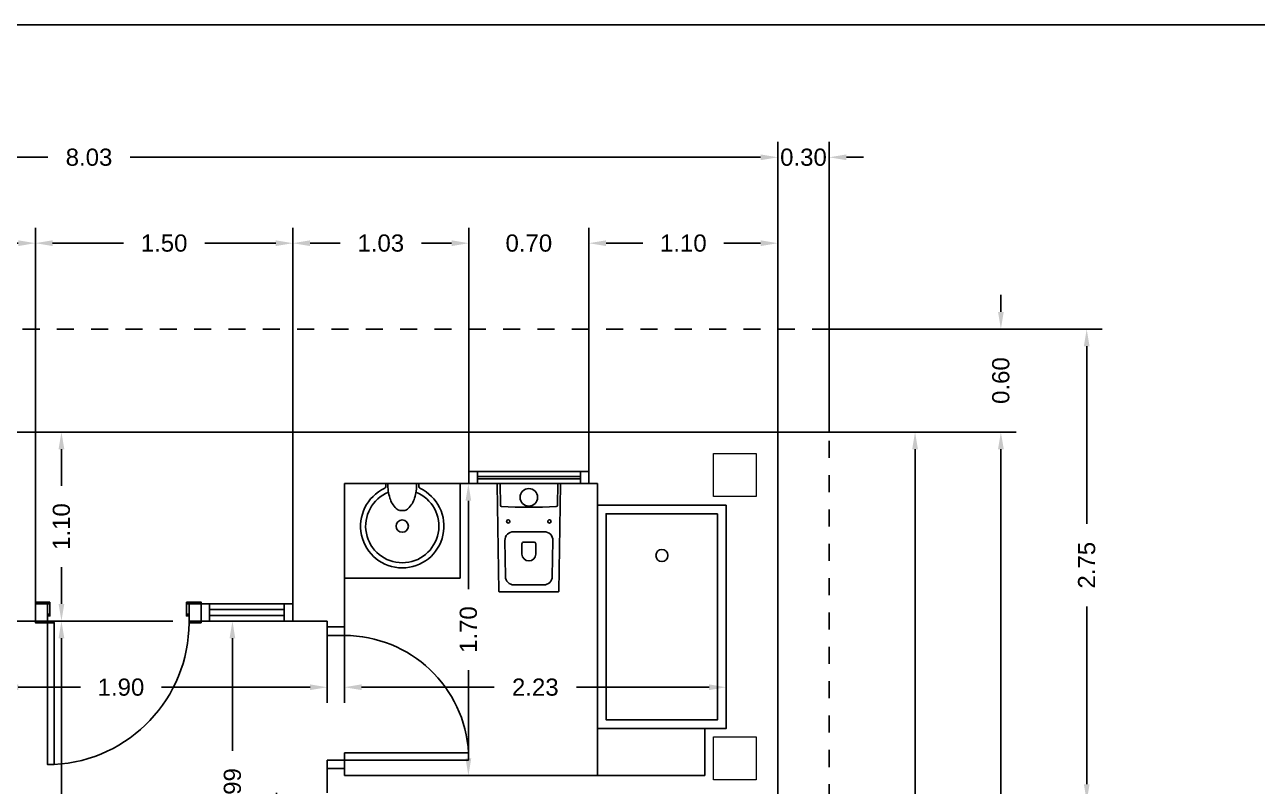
# Model space of a CAD drawing. Header units: millimetres. Extents: x 441156 to 441653, y 4514887 to 4515266.
# Drawn here: x 441302.41 to 441309.59, y 4515063.29 to 4515067.72 of the extents above; entities that cross this region are included whole.
import ezdxf

# ---------------------------------------------------------------- set-up
doc = ezdxf.new("R2010")
doc.units = ezdxf.units.MM
doc.linetypes.add('CONTINUA', pattern=[0])
doc.linetypes.add('RAYITAS', pattern=[0.375, 0.25, -0.125])
doc.layers.add('01_cartela', color=6, linetype='Continuous', plot=False)
for name, color, linetype in [('01_cotas', 254, 'Continuous'), ('01_muros', 1, 'Continuous'), ('01_proyección', 4, 'RAYITAS'), ('01_puertas', 2, 'Continuous'), ('01_sanitarios', 250, 'Continuous'), ('01_tabiques', 3, 'Continuous'), ('01_ventanas', 2, 'Continuous')]:
    doc.layers.add(name, color=color, linetype=linetype)
doc.layers.add('01_pilares baja', color=5, linetype='Continuous', lineweight=20)
doc.styles.add('Estilo1', font='swissel.ttf')
doc.styles.add('ROMANS', font='romans')
doc.dimstyles.new('DECIMAL-50', dxfattribs={"dimtxt": 0.08, "dimasz": 0.15, "dimexe": 0.09, "dimexo": 0, "dimgap": 0.09, "dimtad": 0, "dimzin": 0, "dimdsep": 46, "dimtxsty": 'ROMANS', "dimcen": 0.09, "dimclrt": 6, "dimadec": 0, "dimazin": 0, "dimtfac": 1.38, "dimtix": 1, "dimtofl": 0, "dimtmove": 2, "dimatfit": 3, "dimldrblk": 'OBLIQUE', "dimfxl": 1, "dimtolj": 1, "dimtzin": 0, "dimarcsym": 0})

# ---------------------------------------------------------------- blocks, each defined once
blk = doc.blocks.new('*D320')
at = {"layer": '01_cotas', "color": 0, "linetype": 'CONTINUA', "lineweight": -2, "transparency": 16777216}
for p, q in [((441301.3709, 4515065.3476), (441301.3709, 4515066.5376)), ((441302.4709, 4515065.3476), (441302.4709, 4515066.5376))]:
    blk.add_line(p, q, dxfattribs=at)
at = {"layer": '01_cotas', "color": 0, "lineweight": -2, "transparency": 16777216}
for p, q in [((441301.4709, 4515066.4476), (441301.6845, 4515066.4476)), ((441302.3709, 4515066.4476), (441302.1573, 4515066.4476))]:
    blk.add_line(p, q, dxfattribs=at)
at = {"layer": '01_cotas', "color": 0, "transparency": 16777216}
for points in [[(441301.4709, 4515066.4643), (441301.4709, 4515066.4309), (441301.3709, 4515066.4476)], [(441302.3709, 4515066.4643), (441302.3709, 4515066.4309), (441302.4709, 4515066.4476)]]:
    blk.add_solid(points, dxfattribs=at)
at = {"layer": '01_cotas', "color": 7, "transparency": 16777216, "insert": (441301.9209, 4515066.4476), "char_height": 0.1, "attachment_point": 5, "style": 'Estilo1'}
blk.add_mtext('\\A1;1.10', dxfattribs=at)
blk = doc.blocks.new('*D321')
at = {"layer": '01_cotas', "color": 0, "linetype": 'CONTINUA', "lineweight": -2, "transparency": 16777216}
for p, q in [((441302.4709, 4515065.3476), (441302.4709, 4515066.5376)), ((441303.9709, 4515065.3476), (441303.9709, 4515066.5376))]:
    blk.add_line(p, q, dxfattribs=at)
at = {"layer": '01_cotas', "color": 0, "lineweight": -2, "transparency": 16777216}
for p, q in [((441302.5709, 4515066.4476), (441302.9845, 4515066.4476)), ((441303.8709, 4515066.4476), (441303.4573, 4515066.4476))]:
    blk.add_line(p, q, dxfattribs=at)
at = {"layer": '01_cotas', "color": 0, "transparency": 16777216}
for points in [[(441302.5709, 4515066.4643), (441302.5709, 4515066.4309), (441302.4709, 4515066.4476)], [(441303.8709, 4515066.4643), (441303.8709, 4515066.4309), (441303.9709, 4515066.4476)]]:
    blk.add_solid(points, dxfattribs=at)
at = {"layer": '01_cotas', "color": 7, "transparency": 16777216, "insert": (441303.2209, 4515066.4476), "char_height": 0.1, "attachment_point": 5, "style": 'Estilo1'}
blk.add_mtext('\\A1;1.50', dxfattribs=at)
blk = doc.blocks.new('*D322')
at = {"layer": '01_cotas', "color": 0, "linetype": 'CONTINUA', "lineweight": -2, "transparency": 16777216}
for p, q in [((441303.9709, 4515065.3476), (441303.9709, 4515066.5376)), ((441304.9959, 4515065.3476), (441304.9959, 4515066.5376))]:
    blk.add_line(p, q, dxfattribs=at)
at = {"layer": '01_cotas', "color": 0, "lineweight": -2, "transparency": 16777216}
for p, q in [((441304.0709, 4515066.4476), (441304.2471, 4515066.4476)), ((441304.8959, 4515066.4476), (441304.7197, 4515066.4476))]:
    blk.add_line(p, q, dxfattribs=at)
at = {"layer": '01_cotas', "color": 0, "transparency": 16777216}
for points in [[(441304.0709, 4515066.4643), (441304.0709, 4515066.4309), (441303.9709, 4515066.4476)], [(441304.8959, 4515066.4643), (441304.8959, 4515066.4309), (441304.9959, 4515066.4476)]]:
    blk.add_solid(points, dxfattribs=at)
at = {"layer": '01_cotas', "color": 7, "transparency": 16777216, "insert": (441304.4834, 4515066.4476), "char_height": 0.1, "attachment_point": 5, "style": 'Estilo1'}
blk.add_mtext('\\A1;1.03', dxfattribs=at)
blk = doc.blocks.new('*D323')
at = {"layer": '01_cotas', "color": 0, "linetype": 'CONTINUA', "lineweight": -2, "transparency": 16777216}
for p, q in [((441304.9959, 4515065.3476), (441304.9959, 4515066.5376)), ((441305.6959, 4515065.3476), (441305.6959, 4515066.5376))]:
    blk.add_line(p, q, dxfattribs=at)
at = {"layer": '01_cotas', "color": 0, "lineweight": -2, "transparency": 16777216}
for p, q in [((441304.8959, 4515066.4476), (441304.7959, 4515066.4476)), ((441305.7959, 4515066.4476), (441305.8959, 4515066.4476))]:
    blk.add_line(p, q, dxfattribs=at)
at = {"layer": '01_cotas', "color": 0, "transparency": 16777216}
for points in [[(441304.8959, 4515066.4643), (441304.8959, 4515066.4309), (441304.9959, 4515066.4476)], [(441305.7959, 4515066.4643), (441305.7959, 4515066.4309), (441305.6959, 4515066.4476)]]:
    blk.add_solid(points, dxfattribs=at)
at = {"layer": '01_cotas', "color": 7, "transparency": 16777216, "insert": (441305.3459, 4515066.4476), "char_height": 0.1, "attachment_point": 5, "style": 'Estilo1'}
blk.add_mtext('\\A1;0.70', dxfattribs=at)
blk = doc.blocks.new('*D324')
at = {"layer": '01_cotas', "color": 0, "linetype": 'CONTINUA', "lineweight": -2, "transparency": 16777216}
for p, q in [((441305.6959, 4515065.3476), (441305.6959, 4515066.5376)), ((441306.7959, 4515065.3476), (441306.7959, 4515066.5376))]:
    blk.add_line(p, q, dxfattribs=at)
at = {"layer": '01_cotas', "color": 0, "lineweight": -2, "transparency": 16777216}
for p, q in [((441305.7959, 4515066.4476), (441306.0095, 4515066.4476)), ((441306.6959, 4515066.4476), (441306.4823, 4515066.4476))]:
    blk.add_line(p, q, dxfattribs=at)
at = {"layer": '01_cotas', "color": 0, "transparency": 16777216}
for points in [[(441305.7959, 4515066.4643), (441305.7959, 4515066.4309), (441305.6959, 4515066.4476)], [(441306.6959, 4515066.4643), (441306.6959, 4515066.4309), (441306.7959, 4515066.4476)]]:
    blk.add_solid(points, dxfattribs=at)
at = {"layer": '01_cotas', "color": 7, "transparency": 16777216, "insert": (441306.2459, 4515066.4476), "char_height": 0.1, "attachment_point": 5, "style": 'Estilo1'}
blk.add_mtext('\\A1;1.10', dxfattribs=at)
blk = doc.blocks.new('*D328')
at = {"layer": '01_cotas', "color": 0, "linetype": 'CONTINUA', "lineweight": -2, "transparency": 16777216}
for p, q in [((441306.7959, 4515065.3476), (441307.6859, 4515065.3476)), ((441306.7959, 4515060.6176), (441307.6859, 4515060.6176))]:
    blk.add_line(p, q, dxfattribs=at)
at = {"layer": '01_cotas', "color": 0, "lineweight": -2, "transparency": 16777216}
for p, q in [((441307.5959, 4515065.2476), (441307.5959, 4515063.2233)), ((441307.5959, 4515060.7176), (441307.5959, 4515062.7419))]:
    blk.add_line(p, q, dxfattribs=at)
at = {"layer": '01_cotas', "color": 0, "transparency": 16777216}
for points in [[(441307.5793, 4515065.2476), (441307.6126, 4515065.2476), (441307.5959, 4515065.3476)], [(441307.5793, 4515060.7176), (441307.6126, 4515060.7176), (441307.5959, 4515060.6176)]]:
    blk.add_solid(points, dxfattribs=at)
at = {"layer": '01_cotas', "color": 7, "transparency": 16777216, "insert": (441307.5959, 4515062.9826), "char_height": 0.1, "attachment_point": 5, "rotation": 90, "style": 'Estilo1'}
blk.add_mtext('\\A1;4.73', dxfattribs=at)
blk = doc.blocks.new('*D331')
at = {"layer": '01_cotas', "color": 0, "linetype": 'CONTINUA', "lineweight": -2, "transparency": 16777216}
for p, q in [((441306.7959, 4515065.3476), (441306.7959, 4515067.0376)), ((441307.0959, 4515065.3476), (441307.0959, 4515067.0376))]:
    blk.add_line(p, q, dxfattribs=at)
at = {"layer": '01_cotas', "color": 0, "lineweight": -2, "transparency": 16777216}
for p, q in [((441306.6959, 4515066.9476), (441306.5959, 4515066.9476)), ((441307.1959, 4515066.9476), (441307.2959, 4515066.9476))]:
    blk.add_line(p, q, dxfattribs=at)
at = {"layer": '01_cotas', "color": 0, "transparency": 16777216}
for points in [[(441306.6959, 4515066.9643), (441306.6959, 4515066.9309), (441306.7959, 4515066.9476)], [(441307.1959, 4515066.9643), (441307.1959, 4515066.9309), (441307.0959, 4515066.9476)]]:
    blk.add_solid(points, dxfattribs=at)
at = {"layer": '01_cotas', "color": 7, "transparency": 16777216, "insert": (441306.9459, 4515066.9476), "char_height": 0.1, "attachment_point": 5, "style": 'Estilo1'}
blk.add_mtext('\\A1;0.30', dxfattribs=at)
blk = doc.blocks.new('*D338')
at = {"layer": '01_cotas', "color": 0, "lineweight": -2, "transparency": 16777216}
for p, q in [((441308.0959, 4515066.0476), (441308.0959, 4515066.1476)), ((441308.0959, 4515065.2476), (441308.0959, 4515065.1476))]:
    blk.add_line(p, q, dxfattribs=at)
at = {"layer": '01_cotas', "color": 0, "linetype": 'CONTINUA', "lineweight": -2, "transparency": 16777216}
for p, q in [((441307.0959, 4515065.9476), (441308.1859, 4515065.9476)), ((441307.5959, 4515065.3476), (441308.1859, 4515065.3476))]:
    blk.add_line(p, q, dxfattribs=at)
at = {"layer": '01_cotas', "color": 0, "transparency": 16777216}
for points in [[(441308.0793, 4515066.0476), (441308.1126, 4515066.0476), (441308.0959, 4515065.9476)], [(441308.0793, 4515065.2476), (441308.1126, 4515065.2476), (441308.0959, 4515065.3476)]]:
    blk.add_solid(points, dxfattribs=at)
at = {"layer": '01_cotas', "color": 7, "transparency": 16777216, "insert": (441308.0959, 4515065.6476), "char_height": 0.1, "attachment_point": 5, "rotation": 90, "style": 'Estilo1'}
blk.add_mtext('\\A1;0.60', dxfattribs=at)
blk = doc.blocks.new('*D339')
at = {"layer": '01_cotas', "color": 0, "linetype": 'CONTINUA', "lineweight": -2, "transparency": 16777216}
for p, q in [((441307.5959, 4515065.3476), (441308.1859, 4515065.3476)), ((441307.5959, 4515055.8476), (441308.1859, 4515055.8476))]:
    blk.add_line(p, q, dxfattribs=at)
at = {"layer": '01_cotas', "color": 0, "lineweight": -2, "transparency": 16777216}
for p, q in [((441308.0959, 4515065.2476), (441308.0959, 4515060.8384)), ((441308.0959, 4515055.9476), (441308.0959, 4515060.3569))]:
    blk.add_line(p, q, dxfattribs=at)
at = {"layer": '01_cotas', "color": 0, "transparency": 16777216}
for points in [[(441308.0793, 4515065.2476), (441308.1126, 4515065.2476), (441308.0959, 4515065.3476)], [(441308.0793, 4515055.9476), (441308.1126, 4515055.9476), (441308.0959, 4515055.8476)]]:
    blk.add_solid(points, dxfattribs=at)
at = {"layer": '01_cotas', "color": 7, "transparency": 16777216, "insert": (441308.0959, 4515060.5976), "char_height": 0.1, "attachment_point": 5, "rotation": 90, "style": 'Estilo1'}
blk.add_mtext('\\A1;9.50', dxfattribs=at)
blk = doc.blocks.new('*D340')
at = {"layer": '01_cotas', "color": 0, "linetype": 'CONTINUA', "lineweight": -2, "transparency": 16777216}
for p, q in [((441307.0959, 4515065.9476), (441308.6859, 4515065.9476)), ((441307.0959, 4515063.1976), (441308.6859, 4515063.1976))]:
    blk.add_line(p, q, dxfattribs=at)
at = {"layer": '01_cotas', "color": 0, "lineweight": -2, "transparency": 16777216}
for p, q in [((441308.5959, 4515065.8476), (441308.5959, 4515064.8127)), ((441308.5959, 4515063.2976), (441308.5959, 4515064.3325))]:
    blk.add_line(p, q, dxfattribs=at)
at = {"layer": '01_cotas', "color": 0, "transparency": 16777216}
for points in [[(441308.5793, 4515065.8476), (441308.6126, 4515065.8476), (441308.5959, 4515065.9476)], [(441308.5793, 4515063.2976), (441308.6126, 4515063.2976), (441308.5959, 4515063.1976)]]:
    blk.add_solid(points, dxfattribs=at)
at = {"layer": '01_cotas', "color": 7, "transparency": 16777216, "insert": (441308.5959, 4515064.5726), "char_height": 0.1, "attachment_point": 5, "rotation": 90, "style": 'Estilo1'}
blk.add_mtext('\\A1;2.75', dxfattribs=at)
blk = doc.blocks.new('*D383')
at = {"layer": '01_cotas', "color": 0, "linetype": 'CONTINUA', "lineweight": -2, "transparency": 16777216}
for p, q in [((441298.7709, 4515066.9476), (441298.7709, 4515067.0376)), ((441306.7959, 4515066.9476), (441306.7959, 4515067.0376))]:
    blk.add_line(p, q, dxfattribs=at)
at = {"layer": '01_cotas', "color": 0, "lineweight": -2, "transparency": 16777216}
for p, q in [((441298.8709, 4515066.9476), (441302.5434, 4515066.9476)), ((441306.6959, 4515066.9476), (441303.0234, 4515066.9476))]:
    blk.add_line(p, q, dxfattribs=at)
at = {"layer": '01_cotas', "color": 0, "transparency": 16777216}
for points in [[(441298.8709, 4515066.9643), (441298.8709, 4515066.9309), (441298.7709, 4515066.9476)], [(441306.6959, 4515066.9643), (441306.6959, 4515066.9309), (441306.7959, 4515066.9476)]]:
    blk.add_solid(points, dxfattribs=at)
at = {"layer": '01_cotas', "color": 7, "transparency": 16777216, "insert": (441302.7834, 4515066.9476), "char_height": 0.1, "attachment_point": 5, "style": 'Estilo1'}
blk.add_mtext('\\A1;8.03', dxfattribs=at)
blk = doc.blocks.new('lav-encimera 2')
at = {"layer": '01_sanitarios'}
for p, q in [((-0.0027, 0.1074), (-0.0187, 0.1066)), ((0, 0.1044), (0, -0.1044)), ((-0.1742, -0.0168), (-0.1743, 0.0168)), ((-0.0027, -0.1074), (-0.0187, -0.1066))]:
    blk.add_line(p, q, dxfattribs=at)
blk.add_circle((-0.275, 0), 0.04, dxfattribs=at)
for centre, radius, start, end in [((-0.275, 0), 0.27, 24.87491, 335.12509), ((-0.275, 0), 0.237, 22.06562, 338.05639), ((-0.0471, -0.0725), 0.1594, 106.81645, 135.69557), ((-0.0033, -0.2171), 0.3105, 89.38301, 106.81645), ((-0.0178, 0.1208), 0.0142, 210.52909, 266.21401), ((-0.003, 0.1044), 0.003, 360, 83.31595), ((-0.1216, 0.0003), 0.0553, 135.69557, 162.59035), ((-0.1216, 0.0003), 0.0553, 197.95324, 224.30443), ((-0.0471, 0.073), 0.1594, 224.30443, 253.18355), ((-0.0033, 0.2176), 0.3105, 253.18355, 270.61699), ((-0.0178, -0.1208), 0.0142, 93.78599, 149.47091), ((-0.003, -0.1044), 0.003, 276.68405, 360)]:
    blk.add_arc(centre, radius, start, end, dxfattribs=at)
blk = doc.blocks.new('duravit inodoro cisterna')
at = {"layer": '01_sanitarios', "linetype": 'Continuous'}
for p, q in [((0.0864, 0.59), (-0.0864, 0.59)), ((-0.1364, 0.5408), (-0.1396, 0.3308)), ((0.1364, 0.5408), (0.1396, 0.3308)), ((-0.04, 0.35), (-0.04, 0.41)), ((0.04, 0.35), (0.04, 0.41)), ((0.03, 0.34), (-0.03, 0.34)), ((0.0896, 0.28), (-0.0896, 0.28)), ((-0.166, 0.1269), (-0.1681, -0.0001)), ((0.166, 0.1269), (0.1681, -0.0001))]:
    blk.add_line(p, q, dxfattribs=at)
at = {"layer": '01_sanitarios', "linetype": 'Continuous', "flags": 128}
blk.add_lwpolyline([(0.181, 0, 0.414214), (0.185, 0.004), (0.185, 0.005), (0.175, 0.6257, 0.436396), (0.171, 0.63), (-0.171, 0.63, 0.436396), (-0.175, 0.6257), (-0.185, 0.005), (-0.185, 0.004, 0.414214), (-0.181, 0)], format="xyb", close=True, dxfattribs=at)
at = {"layer": '01_sanitarios', "linetype": 'Continuous'}
for centre, radius in [((-0.1198, 0.22), 0.01), ((0.12, 0.22), 0.01), ((0, 0.08), 0.051)]:
    blk.add_circle(centre, radius, dxfattribs=at)
for centre, radius, start, end in [((-0.0864, 0.54), 0.05, 90, 179.07595), ((0.0864, 0.54), 0.05, 0.92405, 90), ((0, 0.41), 0.04, 0, 180), ((-0.0896, 0.33), 0.05, 179.07595, 270), ((-0.03, 0.35), 0.01, 180, 270), ((0.03, 0.35), 0.01, 270, 0), ((0.0896, 0.33), 0.05, 270, 0.92405), ((-0.159, 0.1267), 0.007, 93.06407, 179.07595), ((0, -2.8442), 2.9822, 86.93593, 93.06407), ((0.159, 0.1267), 0.007, 0.92405, 86.93593)]:
    blk.add_arc(centre, radius, start, end, dxfattribs=at)
blk = doc.blocks.new('P725-10')
for p, q in [((-0.05, 0.8238), (-0.0914, 0.8238)), ((-0.0914, 0.8238), (-0.0914, 0.1)), ((-0.05, 0.8238), (-0.05, 0)), ((-0.775, 0.1), (-0.825, 0.1)), ((-0.775, 0.1), (-0.775, 0)), ((0, 0.1), (-0.0914, 0.1)), ((-0.825, 0), (-0.775, 0)), ((-0.05, 0), (0, 0))]:
    blk.add_line(p, q)
blk.add_arc((-0.05, 0.1), 0.725, 93.27583, 180)
blk = doc.blocks.new('*D727')
at = {"layer": '01_cotas', "color": 0, "linetype": 'CONTINUA', "lineweight": -2, "transparency": 16777216}
for p, q in [((441302.2709, 4515064.2476), (441302.2709, 4515063.7721)), ((441304.1709, 4515064.2476), (441304.1709, 4515063.7721))]:
    blk.add_line(p, q, dxfattribs=at)
at = {"layer": '01_cotas', "color": 0, "lineweight": -2, "transparency": 16777216}
for p, q in [((441302.3709, 4515063.8621), (441302.7332, 4515063.8621)), ((441304.0709, 4515063.8621), (441303.206, 4515063.8621))]:
    blk.add_line(p, q, dxfattribs=at)
at = {"layer": '01_cotas', "color": 0, "transparency": 16777216}
for points in [[(441302.3709, 4515063.8787), (441302.3709, 4515063.8454), (441302.2709, 4515063.8621)], [(441304.0709, 4515063.8787), (441304.0709, 4515063.8454), (441304.1709, 4515063.8621)]]:
    blk.add_solid(points, dxfattribs=at)
at = {"layer": '01_cotas', "color": 7, "transparency": 16777216, "insert": (441302.9696, 4515063.8621), "char_height": 0.1, "attachment_point": 5, "style": 'Estilo1'}
blk.add_mtext('\\A1;1.90', dxfattribs=at)
blk = doc.blocks.new('*D728')
at = {"layer": '01_cotas', "color": 0, "linetype": 'CONTINUA', "lineweight": -2, "transparency": 16777216}
for p, q in [((441302.2709, 4515063.4532), (441302.2709, 4515062.8141)), ((441303.8759, 4515063.2476), (441303.8759, 4515062.8141))]:
    blk.add_line(p, q, dxfattribs=at)
at = {"layer": '01_cotas', "color": 0, "lineweight": -2, "transparency": 16777216}
for p, q in [((441302.3709, 4515062.9041), (441302.8516, 4515062.9041)), ((441303.7759, 4515062.9041), (441303.2952, 4515062.9041))]:
    blk.add_line(p, q, dxfattribs=at)
at = {"layer": '01_cotas', "color": 0, "transparency": 16777216}
for points in [[(441302.3709, 4515062.9208), (441302.3709, 4515062.8875), (441302.2709, 4515062.9041)], [(441303.7759, 4515062.9208), (441303.7759, 4515062.8875), (441303.8759, 4515062.9041)]]:
    blk.add_solid(points, dxfattribs=at)
at = {"layer": '01_cotas', "color": 7, "transparency": 16777216, "insert": (441303.0734, 4515062.9041), "char_height": 0.1, "attachment_point": 5, "style": 'Estilo1'}
blk.add_mtext('\\A1;1.61', dxfattribs=at)
blk = doc.blocks.new('*D733')
at = {"layer": '01_cotas', "color": 0, "linetype": 'CONTINUA', "lineweight": -2, "transparency": 16777216}
for p, q in [((441304.2709, 4515064.2133), (441304.2709, 4515063.7721)), ((441306.4959, 4515064.2133), (441306.4959, 4515063.7721))]:
    blk.add_line(p, q, dxfattribs=at)
at = {"layer": '01_cotas', "color": 0, "lineweight": -2, "transparency": 16777216}
for p, q in [((441304.3709, 4515063.8621), (441305.1433, 4515063.8621)), ((441306.3959, 4515063.8621), (441305.6235, 4515063.8621))]:
    blk.add_line(p, q, dxfattribs=at)
at = {"layer": '01_cotas', "color": 0, "transparency": 16777216}
for points in [[(441304.3709, 4515063.8787), (441304.3709, 4515063.8454), (441304.2709, 4515063.8621)], [(441306.3959, 4515063.8787), (441306.3959, 4515063.8454), (441306.4959, 4515063.8621)]]:
    blk.add_solid(points, dxfattribs=at)
at = {"layer": '01_cotas', "color": 7, "transparency": 16777216, "insert": (441305.3834, 4515063.8621), "char_height": 0.1, "attachment_point": 5, "style": 'Estilo1'}
blk.add_mtext('\\A1;2.23', dxfattribs=at)
blk = doc.blocks.new('*D734')
at = {"layer": '01_cotas', "color": 0, "linetype": 'CONTINUA', "lineweight": -2, "transparency": 16777216}
for p, q in [((441304.2709, 4515065.0476), (441305.0837, 4515065.0476)), ((441304.2709, 4515063.3476), (441305.0837, 4515063.3476))]:
    blk.add_line(p, q, dxfattribs=at)
at = {"layer": '01_cotas', "color": 0, "lineweight": -2, "transparency": 16777216}
for p, q in [((441304.9937, 4515064.9476), (441304.9937, 4515064.434)), ((441304.9937, 4515063.4476), (441304.9937, 4515063.9612))]:
    blk.add_line(p, q, dxfattribs=at)
at = {"layer": '01_cotas', "color": 0, "transparency": 16777216}
for points in [[(441304.977, 4515064.9476), (441305.0104, 4515064.9476), (441304.9937, 4515065.0476)], [(441304.977, 4515063.4476), (441305.0104, 4515063.4476), (441304.9937, 4515063.3476)]]:
    blk.add_solid(points, dxfattribs=at)
at = {"layer": '01_cotas', "color": 7, "transparency": 16777216, "insert": (441304.9937, 4515064.1976), "char_height": 0.1, "attachment_point": 5, "rotation": 90, "style": 'Estilo1'}
blk.add_mtext('\\A1;1.70', dxfattribs=at)
blk = doc.blocks.new('*D735')
at = {"layer": '01_cotas', "color": 0, "linetype": 'CONTINUA', "lineweight": -2, "transparency": 16777216}
for p, q in [((441303.6382, 4515064.2476), (441303.5289, 4515064.2476)), ((441303.6382, 4515062.2626), (441303.5289, 4515062.2626))]:
    blk.add_line(p, q, dxfattribs=at)
at = {"layer": '01_cotas', "color": 0, "lineweight": -2, "transparency": 16777216}
for p, q in [((441303.6189, 4515064.1476), (441303.6189, 4515063.4916)), ((441303.6189, 4515062.3626), (441303.6189, 4515063.0187))]:
    blk.add_line(p, q, dxfattribs=at)
at = {"layer": '01_cotas', "color": 0, "transparency": 16777216}
for points in [[(441303.6022, 4515064.1476), (441303.6355, 4515064.1476), (441303.6189, 4515064.2476)], [(441303.6022, 4515062.3626), (441303.6355, 4515062.3626), (441303.6189, 4515062.2626)]]:
    blk.add_solid(points, dxfattribs=at)
at = {"layer": '01_cotas', "color": 7, "transparency": 16777216, "insert": (441303.6189, 4515063.2551), "char_height": 0.1, "attachment_point": 5, "rotation": 90, "style": 'Estilo1'}
blk.add_mtext('\\A1;1.99', dxfattribs=at)
blk = doc.blocks.new('*D742')
at = {"layer": '01_cotas', "color": 0, "linetype": 'CONTINUA', "lineweight": -2, "transparency": 16777216}
for p, q in [((441303.2709, 4515064.2476), (441302.5327, 4515064.2476)), ((441303.2709, 4515060.7176), (441302.5327, 4515060.7176))]:
    blk.add_line(p, q, dxfattribs=at)
at = {"layer": '01_cotas', "color": 0, "lineweight": -2, "transparency": 16777216}
for p, q in [((441302.6227, 4515064.1476), (441302.6227, 4515062.7227)), ((441302.6227, 4515060.8176), (441302.6227, 4515062.2426))]:
    blk.add_line(p, q, dxfattribs=at)
at = {"layer": '01_cotas', "color": 0, "transparency": 16777216}
for points in [[(441302.606, 4515064.1476), (441302.6394, 4515064.1476), (441302.6227, 4515064.2476)], [(441302.606, 4515060.8176), (441302.6394, 4515060.8176), (441302.6227, 4515060.7176)]]:
    blk.add_solid(points, dxfattribs=at)
at = {"layer": '01_cotas', "color": 7, "transparency": 16777216, "insert": (441302.6227, 4515062.4826), "char_height": 0.1, "attachment_point": 5, "rotation": 90, "style": 'Estilo1'}
blk.add_mtext('\\A1;3.53', dxfattribs=at)
blk = doc.blocks.new('*D743')
at = {"layer": '01_cotas', "color": 0, "linetype": 'CONTINUA', "lineweight": -2, "transparency": 16777216}
for p, q in [((441302.471, 4515065.3476), (441302.7127, 4515065.3476)), ((441302.471, 4515064.2476), (441302.7127, 4515064.2476))]:
    blk.add_line(p, q, dxfattribs=at)
at = {"layer": '01_cotas', "color": 0, "lineweight": -2, "transparency": 16777216}
for p, q in [((441302.6227, 4515065.2476), (441302.6227, 4515065.034)), ((441302.6227, 4515064.3476), (441302.6227, 4515064.5612))]:
    blk.add_line(p, q, dxfattribs=at)
at = {"layer": '01_cotas', "color": 0, "transparency": 16777216}
for points in [[(441302.606, 4515065.2476), (441302.6394, 4515065.2476), (441302.6227, 4515065.3476)], [(441302.606, 4515064.3476), (441302.6394, 4515064.3476), (441302.6227, 4515064.2476)]]:
    blk.add_solid(points, dxfattribs=at)
at = {"layer": '01_cotas', "color": 7, "transparency": 16777216, "insert": (441302.6227, 4515064.7976), "char_height": 0.1, "attachment_point": 5, "rotation": 90, "style": 'Estilo1'}
blk.add_mtext('\\A1;1.10', dxfattribs=at)

msp = doc.modelspace()

# ---------------------------------------------------------------- linework, layer by layer
at = {"layer": '01_cartela', "color": 1}
msp.add_lwpolyline([(441294.2711, 4515067.7199), (441294.2711, 4515046.1849), (441324.9091, 4515046.1849), (441324.9091, 4515067.7199)], close=True, dxfattribs=at)
at = {"layer": '01_muros'}
for p, q in [((441302.4709, 4515065.3476, 0), (441301.3709, 4515065.3476, 0)), ((441302.4709, 4515065.3476, 0), (441302.4709, 4515064.2476, 0)), ((441304.2709, 4515065.3476, 0), (441303.9709, 4515065.3476, 0)), ((441303.9709, 4515065.3476, 0), (441303.9709, 4515064.2476, 0)), ((441303.9709, 4515065.3476, 0), (441304.9959, 4515065.3476, 0)), ((441304.9959, 4515065.0476, 0), (441304.9959, 4515065.3476, 0)), ((441305.6959, 4515065.0476, 0), (441305.6959, 4515065.3476, 0)), ((441305.6959, 4515065.3476, 0), (441306.7959, 4515065.3476, 0)), ((441306.7959, 4515060.6176, 0), (441306.7959, 4515065.3476, 0))]:
    msp.add_line(p, q, dxfattribs=at)
at = {"layer": '01_pilares baja'}
for points in [[(441306.4209, 4515065.2226), (441306.6709, 4515065.2226), (441306.6709, 4515064.9726), (441306.4209, 4515064.9726), (441306.4209, 4515065.2226)], [(441306.4209, 4515063.5726), (441306.6709, 4515063.5726), (441306.6709, 4515063.3226), (441306.4209, 4515063.3226), (441306.4209, 4515063.5726)]]:
    msp.add_lwpolyline(points, close=True, dxfattribs=at)
at = {"layer": '01_proyección', "color": 120, "ltscale": 0.25}
msp.add_lwpolyline([(441306.7959, 4515063.1976), (441307.0959, 4515063.1976), (441307.0959, 4515065.9476), (441298.1709, 4515065.9476), (441298.1709, 4515060.2526), (441298.7709, 4515060.2526)], dxfattribs=at)
at = {"layer": '01_puertas', "color": 2, "linetype": 'CONTINUA'}
for p, q in [((441302.4709, 4515065.3476, 0), (441303.9709, 4515065.3476, 0)), ((441302.5559, 4515064.3476, 0), (441302.5559, 4515064.2876, 0)), ((441303.3509, 4515064.3476, 0), (441303.3509, 4515064.2876, 0)), ((441303.4359, 4515064.3476, 0), (441303.4359, 4515064.2476, 0)), ((441303.9709, 4515064.3476, 0), (441303.4359, 4515064.3476, 0)), ((441303.4859, 4515064.3476, 0), (441303.4859, 4515064.2476, 0)), ((441303.9209, 4515064.3148, 0), (441303.4859, 4515064.3148, 0)), ((441303.9209, 4515064.2805, 0), (441303.4859, 4515064.2805, 0)), ((441303.9209, 4515064.3476, 0), (441303.9209, 4515064.2476, 0)), ((441302.4809, 4515064.2476, 0), (441302.5409, 4515064.2476, 0)), ((441302.5409, 4515064.2776, 0), (441302.5409, 4515064.2476, 0)), ((441303.3659, 4515064.2776, 0), (441303.3659, 4515064.2476, 0)), ((441303.9709, 4515064.2476, 0), (441303.4359, 4515064.2476, 0))]:
    msp.add_line(p, q, dxfattribs=at)
at = {"layer": '01_puertas', "color": 2, "linetype": 'CONTINUA', "elevation": 0}
for points in [[(441302.5559, 4515064.3576), (441302.5559, 4515064.3476), (441302.4709, 4515064.3476), (441302.4709, 4515064.3576)], [(441303.3509, 4515064.3576), (441303.3509, 4515064.3476), (441303.4359, 4515064.3476), (441303.4359, 4515064.3576)], [(441302.5409, 4515064.2476), (441302.4709, 4515064.2476), (441302.4709, 4515064.3476), (441302.5409, 4515064.3476)], [(441302.5559, 4515064.2876), (441302.5559, 4515064.2776), (441302.5409, 4515064.2776), (441302.5409, 4515064.2876)], [(441303.3509, 4515064.2876), (441303.3509, 4515064.2776), (441303.3659, 4515064.2776), (441303.3659, 4515064.2876)], [(441302.5409, 4515064.2476), (441302.5409, 4515064.2376), (441302.4709, 4515064.2376), (441302.4709, 4515064.2476)], [(441302.5409, 4515064.2376), (441302.5409, 4515063.4126), (441302.5808, 4515063.4126), (441302.5808, 4515064.2376)], [(441303.3659, 4515064.2476), (441303.3659, 4515064.2376), (441303.4359, 4515064.2376), (441303.4359, 4515064.2476)]]:
    msp.add_lwpolyline(points, close=True, dxfattribs=at)
for points in [[(441303.3659, 4515064.3476), (441303.3659, 4515064.2476)], [(441303.4359, 4515064.2476), (441303.4359, 4515064.3476)]]:
    msp.add_lwpolyline(points, dxfattribs=at)
at = {"layer": '01_puertas', "color": 2, "linetype": 'CONTINUA'}
msp.add_arc((441302.5391, 4515064.2384, 0), 0.8268, 272.88562, 359.95054, dxfattribs=at)
at = {"layer": '01_sanitarios', "linetype": 'CONTINUA'}
for p, q in [((441304.9459, 4515064.4976, 0), (441304.9459, 4515065.0476, 0)), ((441304.9459, 4515064.4976, 0), (441304.2709, 4515064.4976, 0)), ((441305.7459, 4515063.6226, 0), (441305.7459, 4515063.3476, 0))]:
    msp.add_line(p, q, dxfattribs=at)
at = {"layer": '01_sanitarios', "linetype": 'CONTINUA', "elevation": 0}
for points in [[(441306.4959, 4515064.9226), (441305.7459, 4515064.9226), (441305.7459, 4515063.6226), (441306.4959, 4515063.6226)], [(441306.4459, 4515064.8726), (441305.7959, 4515064.8726), (441305.7959, 4515063.6726), (441306.4459, 4515063.6726)]]:
    msp.add_lwpolyline(points, close=True, dxfattribs=at)
at = {"layer": '01_sanitarios', "linetype": 'CONTINUA'}
msp.add_circle((441306.1209, 4515064.629, 0), 0.035, dxfattribs=at)
at = {"layer": '01_tabiques'}
for p, q in [((441304.2709, 4515065.0476, 0), (441304.2709, 4515064.2133, 0)), ((441304.9959, 4515065.0476, 0), (441304.2709, 4515065.0476, 0)), ((441305.6959, 4515065.0476, 0), (441305.7459, 4515065.0476, 0)), ((441305.7459, 4515064.9226, 0), (441305.7459, 4515065.0476, 0)), ((441305.7459, 4515064.9226, 0), (441306.4959, 4515064.9226, 0)), ((441306.4959, 4515063.6226, 0), (441306.4959, 4515064.9226, 0)), ((441302.4709, 4515064.2476, 0), (441302.2709, 4515064.2476, 0)), ((441304.1709, 4515064.2476, 0), (441303.9709, 4515064.2476, 0)), ((441304.1709, 4515064.2476, 0), (441304.1709, 4515064.2133, 0)), ((441304.2709, 4515064.2133, 0), (441304.1709, 4515064.2133, 0)), ((441306.4959, 4515063.6226, 0), (441306.3709, 4515063.6226, 0)), ((441306.3709, 4515063.3476, 0), (441306.3709, 4515063.6226, 0)), ((441304.1709, 4515063.3883, 0), (441304.1709, 4515063.2476, 0)), ((441304.2709, 4515063.3883, 0), (441304.1709, 4515063.3883, 0)), ((441304.2709, 4515063.3883, 0), (441304.2709, 4515063.3476, 0)), ((441306.3709, 4515063.3476, 0), (441304.2709, 4515063.3476, 0))]:
    msp.add_line(p, q, dxfattribs=at)
at = {"layer": '01_ventanas', "color": 2, "linetype": 'CONTINUA'}
for p, q in [((441304.9959, 4515065.3476, 0), (441305.6959, 4515065.3476, 0)), ((441304.9959, 4515065.1176, 0), (441305.6959, 4515065.1176, 0)), ((441305.0459, 4515065.0476, 0), (441305.0459, 4515065.1176, 0)), ((441305.0459, 4515065.0896, 0), (441305.6459, 4515065.0896, 0)), ((441305.0459, 4515065.0756, 0), (441305.6459, 4515065.0756, 0)), ((441305.6459, 4515065.0476, 0), (441305.6459, 4515065.1176, 0)), ((441304.9959, 4515065.0476, 0), (441305.6959, 4515065.0476, 0))]:
    msp.add_line(p, q, dxfattribs=at)

# ---------------------------------------------------------------- block references
at = {"layer": '01_puertas', "color": 2, "linetype": 'CONTINUA', "rotation": 270.0000000046822}
msp.add_blockref('P725-10', (441304.1709, 4515063.3883, 0), dxfattribs=at)
at = {"layer": '01_sanitarios', "linetype": 'CONTINUA', "xscale": 0.9000000000000002, "yscale": 0.9000000000000002, "zscale": 0.9000000000000002, "rotation": 89.99999999999999}
msp.add_blockref('lav-encimera 2', (441304.6084, 4515065.0476, 0), dxfattribs=at)
at = {"layer": '01_sanitarios', "linetype": 'CONTINUA', "rotation": 180}
msp.add_blockref('duravit inodoro cisterna', (441305.3459, 4515065.0476, 0), dxfattribs=at)

# ---------------------------------------------------------------- dimensions: what is measured, and where the dimension line sits
at = {"layer": '01_cotas'}
for base, p1, p2, picture, middle in [((441306.795931, 4515066.947614), (441298.77093, 4515066.947613), (441306.795931, 4515066.947614), '*D383', (441302.783431, 4515066.947614)), ((441307.0959, 4515066.9476), (441306.7959, 4515065.3476), (441307.0959, 4515065.3476, 0), '*D331', (441306.9459, 4515066.9476)), ((441302.4709, 4515066.4476), (441301.3709, 4515065.3476), (441302.4709, 4515065.3476), '*D320', (441301.9209, 4515066.4476)), ((441303.9709, 4515066.4476), (441302.4709, 4515065.3476), (441303.9709, 4515065.3476), '*D321', (441303.2209, 4515066.4476)), ((441304.9959302933, 4515066.4476133659), (441303.9709302932, 4515065.3476133663), (441304.9959302933, 4515065.3476133663), '*D322', (441304.4834302933, 4515066.4476133659)), ((441305.6959, 4515066.4476), (441304.9959, 4515065.3476), (441305.6959, 4515065.3476), '*D323', (441305.3459, 4515066.4476)), ((441306.7959, 4515066.4476), (441305.6959, 4515065.3476), (441306.7959, 4515065.3476), '*D324', (441306.2459, 4515066.4476))]:
    dim = msp.add_linear_dim(base=base, p1=p1, p2=p2, dimstyle='DECIMAL-50', override={"dimtxt": 0.1, "dimasz": 0.1, "dimtxsty": 'Estilo1', "dimsah": 1, "dimclrt": 7, "dimfxl": 0.09, "dimarcsym": 2}, dxfattribs=at)
    dim.commit()
    dim.dimension.update_dxf_attribs({"geometry": picture, "text_midpoint": middle})
for base, p1, p2, angle, picture, middle in [((441308.0959, 4515065.9476), (441307.5959, 4515065.3476), (441307.0959, 4515065.9476, 0), 90, '*D338', (441308.0959, 4515065.6476)), ((441308.5959, 4515063.1976), (441307.0959, 4515065.9476, 0), (441307.0959, 4515063.1976, 0), 90, '*D340', (441308.5959, 4515064.5726)), ((441302.6227, 4515065.3476, 0), (441302.471, 4515064.2476, 0), (441302.471, 4515065.3476, 0), 90, '*D743', (441302.6227, 4515064.7976, 0)), ((441307.5959, 4515060.6176), (441306.7959, 4515065.3476, 0), (441306.7959, 4515060.6176), 90, '*D328', (441307.5959, 4515062.9826)), ((441308.0959, 4515055.8476), (441307.5959, 4515065.3476), (441307.5959, 4515055.8476), 90, '*D339', (441308.0959, 4515060.5976)), ((441304.9937, 4515065.0476, 0), (441304.2709, 4515063.3476, 0), (441304.2709, 4515065.0476, 0), 90, '*D734', (441304.9937, 4515064.1976, 0)), ((441302.6227, 4515064.2476, 0), (441303.2709, 4515060.7176, 0), (441303.2709, 4515064.2476, 0), 90, '*D742', (441302.6227, 4515062.4826, 0)), ((441303.61886, 4515064.24763, 0), (441303.63822, 4515062.26261, 0), (441303.6382, 4515064.24763, 0), 90, '*D735', (441303.61886, 4515063.25512, 0)), ((441306.49592, 4515063.86207, 0), (441304.27091, 4515064.2133, 0), (441306.49592, 4515064.2133, -0.00001), 180, '*D733', (441305.38342, 4515063.86207, 0)), ((441302.270915, 4515062.904136, -0.000004), (441303.875917, 4515063.247613, -0.000004), (441302.270915, 4515063.453161, -0.000004), 180, '*D728', (441303.073416, 4515062.904136, -0.000004))]:
    dim = msp.add_linear_dim(base=base, p1=p1, p2=p2, angle=angle, dimstyle='DECIMAL-50', override={"dimtxt": 0.1, "dimasz": 0.1, "dimtxsty": 'Estilo1', "dimsah": 1, "dimclrt": 7, "dimfxl": 0.09, "dimarcsym": 2}, dxfattribs=at)
    dim.commit()
    dim.dimension.update_dxf_attribs({"geometry": picture, "text_midpoint": middle})
dim = msp.add_linear_dim(base=(441302.2709, 4515063.8621, 0), p1=(441304.1709, 4515064.2476, 0), p2=(441302.2709, 4515064.2476, 0), angle=180, dimstyle='DECIMAL-50', override={"dimtxt": 0.1, "dimasz": 0.1, "dimtxsty": 'Estilo1', "dimsah": 1, "dimclrt": 7, "dimfxl": 0.09, "dimarcsym": 2}, dxfattribs=at)
dim.commit()
dim.dimension.update_dxf_attribs({"geometry": '*D727', "text_midpoint": (441302.9696, 4515063.8621, 0), "dimtype": 160})

doc.saveas('drawing.dxf')
